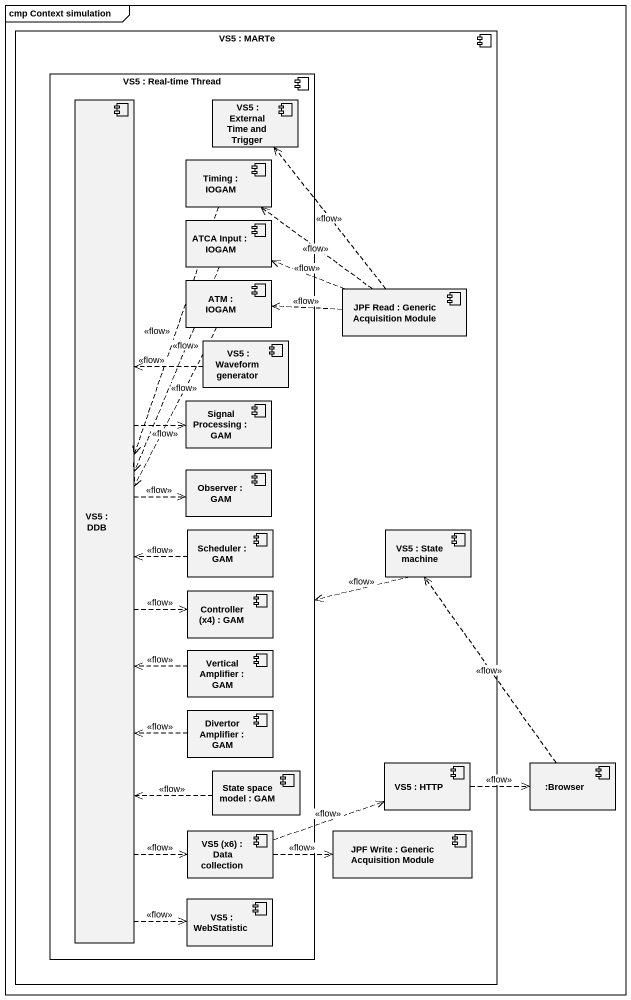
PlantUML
@startuml
mainframe cmp Context simulation
component "VS5 : MARTe" as VS5 #FFFFFF {
  component "VS5 : Real-time Thread" as VS5_2 #FFFFFF {
    component "VS5 : DDB" as VS5_3
    component "VS5 : External Time and Trigger" as VS5_4
    component "Timing : IOGAM" as Timing
    component "ATCA Input : IOGAM" as ATCA_Input
    component "ATM : IOGAM" as ATM
    component "VS5 : Waveform generator" as VS5_5
    component "Signal Processing : GAM" as Signal_Processing
    component "Observer : GAM" as Observer
    component "Scheduler : GAM" as Scheduler
    component "Controller (x4) : GAM" as Controller_x4
    component "Vertical Amplifier : GAM" as Vertical_Amplifier
    component "Divertor Amplifier : GAM" as Divertor_Amplifier
    component "State space model : GAM" as State_space_model
    component "VS5 (x6) : Data collection" as VS5_x6
    component "VS5 : WebStatistic" as VS5_8
  }
  component "JPF Read : Generic Acquisition Module" as JPF_Read
  component "VS5 : State machine" as VS5_6
  component "VS5 : HTTP" as VS5_7
  component "JPF Write : Generic Acquisition Module" as JPF_Write
}
component ":Browser" as Browser
VS5_3 .up.> Signal_Processing : <<flow>>
VS5_3 .right.> Observer : <<flow>>
VS5_3 ..> Controller_x4 : <<flow>>
VS5_3 ..> VS5_x6 : <<flow>>
VS5_3 ..> VS5_8 : <<flow>>
Timing ..> VS5_3 : <<flow>>
ATCA_Input ..> VS5_3 : <<flow>>
ATM ..> VS5_3 : <<flow>>
JPF_Read .up.> VS5_4 : <<flow>>
JPF_Read .up.> Timing : <<flow>>
JPF_Read .left.> ATCA_Input : <<flow>>
JPF_Read .left.> ATM : <<flow>>
VS5_5 ..> VS5_3 : <<flow>>
Scheduler .left.> VS5_3 : <<flow>>
VS5_6 .left.> VS5_2 : <<flow>>
Vertical_Amplifier .up.> VS5_3 : <<flow>>
Divertor_Amplifier .up.> VS5_3 : <<flow>>
State_space_model .up.> VS5_3 : <<flow>>
VS5_7 .right.> Browser : <<flow>>
Browser .up.> VS5_6 : <<flow>>
VS5_x6 .right.> VS5_7 : <<flow>>
VS5_x6 .right.> JPF_Write : <<flow>>
@enduml
